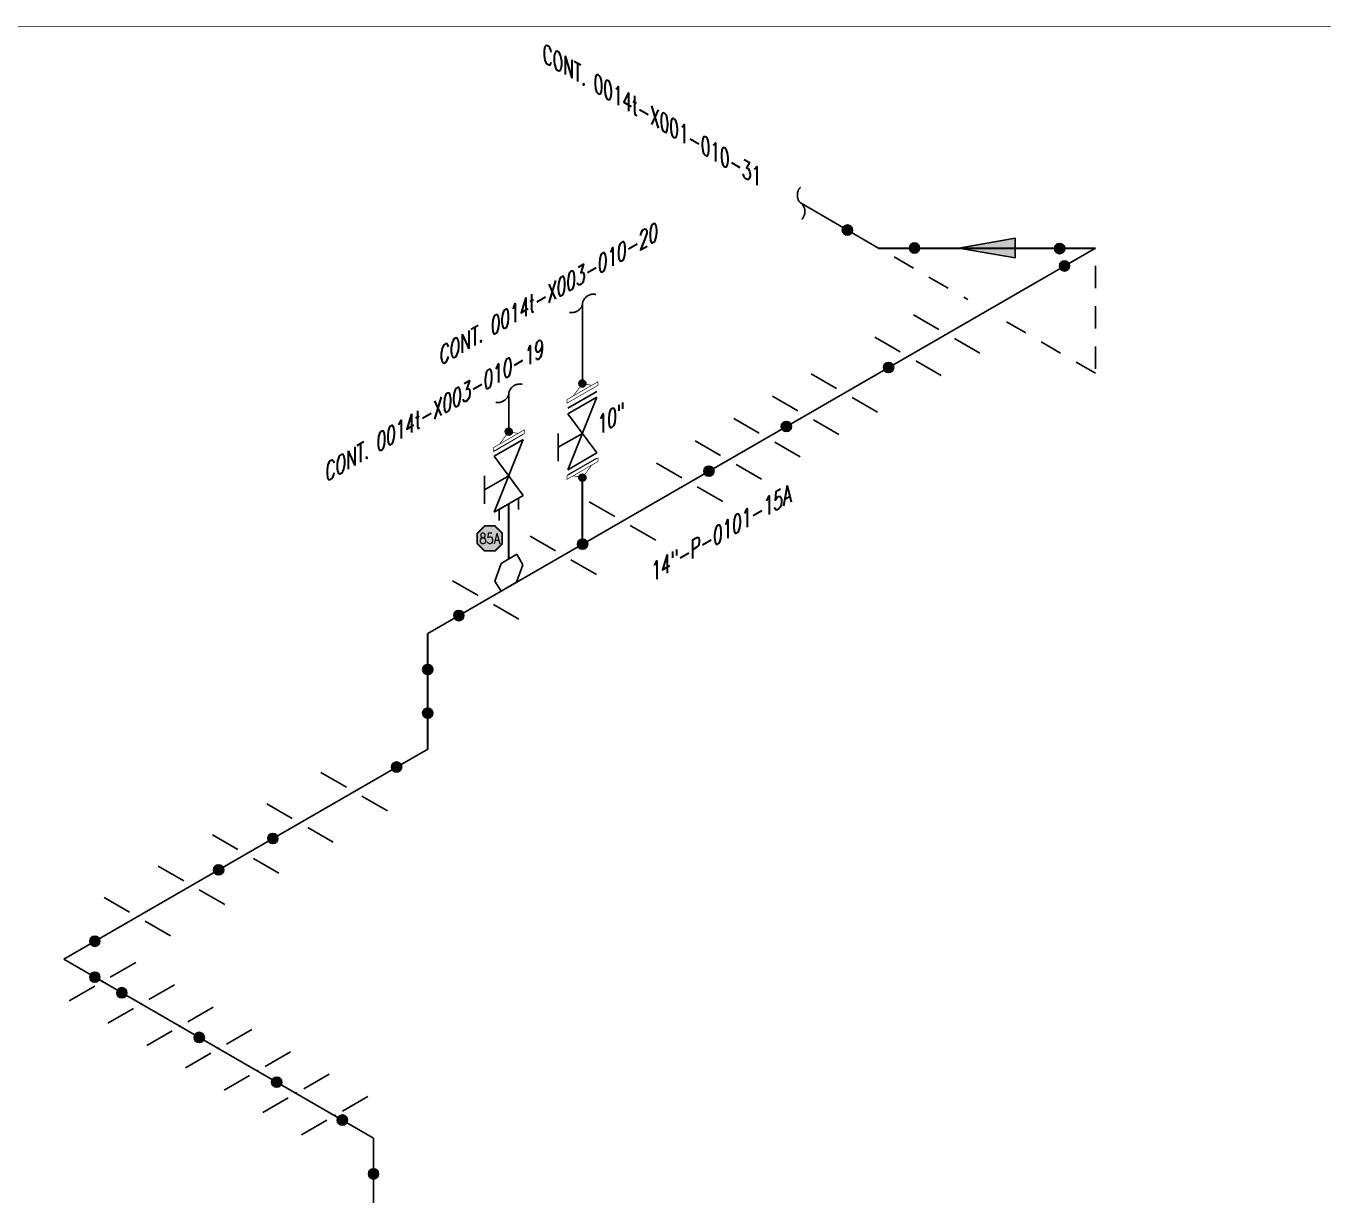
# Model space of a CAD drawing. Header units: inches. Extents: x 0 to 17.2, y 0 to 11.2.
# Drawn here: x 5.96 to 13.22, y 4.59 to 11.13 of the extents above; entities that cross this region are included whole.
import ezdxf
from ezdxf.enums import TextEntityAlignment as Align

# ---------------------------------------------------------------- set-up
doc = ezdxf.new("R2010")
doc.units = ezdxf.units.IN
doc.header["$MEASUREMENT"] = 0
doc.linetypes.add('HIDDEN2', pattern=[0.1875, 0.125, -0.0625])
for name, color, linetype in [('3', 1, 'Continuous'), ('BORDER', 3, 'Continuous'), ('COMP', 1, 'Continuous'), ('Continuation', 7, 'Continuous'), ('FITTINGS', 4, 'Continuous'), ('FLOW', 1, 'Continuous'), ('PART_PCML', 7, 'Continuous'), ('PIPE-ANNO', 150, 'HIDDEN2'), ('TEXT', 7, 'Continuous'), ('UNAS.PIPE', 251, 'Continuous'), ('WELD POINTS', 41, 'Continuous'), ('Welds', 7, 'Continuous')]:
    doc.layers.add(name, color=color, linetype=linetype)
doc.layers.add('PIPE', color=7, linetype='Continuous', lineweight=30)
doc.styles.add('PART_Standard', font='romans', dxfattribs={"width": 0.8, "height": 0.09})
doc.styles.add('SIMPLEX', font='ROMANS')

# ---------------------------------------------------------------- blocks, each defined once
blk = doc.blocks.new('Border')
at = {"layer": 'BORDER', "const_width": 0.005}
blk.add_lwpolyline([(0.25, 0.25), (17.25, 0.25), (17.25, 11.25), (0.25, 11.25)], close=True, dxfattribs=at)
blk = doc.blocks.new('2_WELD_SINGLE_00')
at = {"linetype": 'ByBlock', "lineweight": -2}
h = blk.add_hatch(color=0, dxfattribs=at)
edge = h.paths.add_edge_path()
edge.add_arc((0, 0), 0.0286, 0, 360)
at = {"color": 0, "linetype": 'ByBlock', "lineweight": -2}
blk.add_circle((0, 0), 0.0286, dxfattribs=at)
blk = doc.blocks.new('*U61')
at = {"layer": 'WELD POINTS'}
for p, rotation in [((0.174, 0.1004), 209.9999999999978), ((0.174, -0.1004), 59.99999999999972)]:
    blk.add_blockref('2_WELD_SINGLE_00', p, dxfattribs=dict(at, rotation=rotation))
blk = doc.blocks.new('*U62')
at = {"layer": 'WELD POINTS'}
for p, rotation in [((0, 0.2009), 269.9999999999999), ((-0.174, -0.1004), 300.0000000000019)]:
    blk.add_blockref('2_WELD_SINGLE_00', p, dxfattribs=dict(at, rotation=rotation))
blk = doc.blocks.new('4_SUPPORT_I-BEAM_30')
at = {"color": 0, "linetype": 'ByBlock', "lineweight": -2}
for p, q in [((-0.0435, 0.0251), (-0.1857, 0.1072)), ((0.1857, -0.1072), (0.0435, -0.0251))]:
    blk.add_line(p, q, dxfattribs=at)
blk = doc.blocks.new('*U63')
at = {"layer": 'WELD POINTS', "rotation": 210}
blk.add_blockref('2_WELD_SINGLE_00', (0.174, 0.1004), dxfattribs=at)
at = {"layer": 'WELD POINTS'}
blk.add_blockref('2_WELD_SINGLE_00', (0, -0.2009), dxfattribs=at)
blk = doc.blocks.new('*U64')
at = {"layer": 'WELD POINTS'}
for p, rotation in [((-0.2009, -0.0033), 270.9480868857738), ((-0.174, -0.1004), 29.99999999999977)]:
    blk.add_blockref('2_WELD_SINGLE_00', p, dxfattribs=dict(at, rotation=rotation))
blk = doc.blocks.new('*U65')
at = {"layer": 'WELD POINTS'}
for p, rotation in [((-0.174, 0.1004), 329.9999999999994), ((0.2009, 0), 89.99999999999993)]:
    blk.add_blockref('2_WELD_SINGLE_00', p, dxfattribs=dict(at, rotation=rotation))
blk = doc.blocks.new('1_BREAK-PIPE_PIPE_00')
at = {"color": 0, "linetype": 'ByBlock', "lineweight": -2}
for centre, major_axis in [((-0.03, 0.092), (0, -0.101)), ((0.03, -0.092), (0, 0.101))]:
    blk.add_ellipse(centre, major_axis=major_axis, ratio=0.711978, start_param=0.427466, end_param=3.141593, dxfattribs=at)
blk = doc.blocks.new('1_Tilde_00')
at = {"layer": 'PIPE-ANNO', "xscale": -0.5000000000000001, "yscale": 0.5, "zscale": 0.5}
blk.add_blockref('1_BREAK-PIPE_PIPE_00', (0, 0), dxfattribs=at)
blk = doc.blocks.new('1_Text_30')
at = {"layer": 'TEXT', "style": 'PART_Standard', "oblique": 30, "width": 0.8}
blk.add_attdef('TEXT', (0, 0), '', height=0.09, rotation=30, dxfattribs=at)
blk = doc.blocks.new('1_Cont_330')
at = {"layer": 'Continuation', "style": 'PART_Standard', "oblique": 330, "width": 0.8}
blk.add_attdef('CONT.', (0, 0), '', height=0.09, rotation=330, dxfattribs=at)
blk = doc.blocks.new('2_ELBOW_WELD_30')
at = {"linetype": 'ByBlock', "lineweight": -2}
h = blk.add_hatch(color=0, dxfattribs=at)
edge = h.paths.add_edge_path()
edge.add_arc((0.174, 0.1004), 0.0286, 0, 360)
h = blk.add_hatch(color=0, dxfattribs=at)
edge = h.paths.add_edge_path()
edge.add_arc((0, -0.2009), 0.0286, 0, 360)
at = {"color": 0, "linetype": 'ByBlock', "lineweight": -2}
for centre in [(0.174, 0.1004), (0, -0.2009)]:
    blk.add_circle(centre, 0.0286, dxfattribs=at)
blk = doc.blocks.new('*U55')
blk.add_wipeout([(0.0433, 0.0257), (0.0775, 0.124), (0.0433, 0.1817), (-0.0451, 0.1293), (-0.0793, 0.0309), (-0.0433, -0.0257)])
at = {"layer": 'FITTINGS', "linetype": 'Continuous'}
for p, q in [((-0.0451, 0.1293), (0.0433, 0.1817)), ((0.0775, 0.124), (0.0433, 0.1817)), ((-0.0793, 0.0309), (-0.0451, 0.1293)), ((0.0433, 0.0257), (0.0775, 0.124)), ((-0.0793, 0.0309), (-0.0433, -0.0257)), ((-0.0433, -0.0257), (0.0433, 0.0257))]:
    blk.add_line(p, q, dxfattribs=at)
blk = doc.blocks.new('1_ARROW_FLOW_00')
at = {"linetype": 'ByBlock', "lineweight": -2}
blk.add_hatch(color=0, dxfattribs=at).paths.add_polyline_path([(0.1572, 0), (-0.1572, 0.0553), (-0.1572, -0.0553)])
at = {"color": 0, "linetype": 'ByBlock', "lineweight": -2}
for p, q in [((0.1572, 0), (-0.1572, 0.0553)), ((-0.1572, 0.0553), (-0.1572, -0.0553)), ((-0.1572, -0.0553), (0.1572, 0))]:
    blk.add_line(p, q, dxfattribs=at)
blk = doc.blocks.new('Socket_30')
at = {"color": 0, "linetype": 'ByBlock', "lineweight": -2}
for p, q in [((0, 0.0313), (0.0271, 0.0469)), ((0, 0.0313), (0, -0.0313)), ((0, -0.0313), (0.0271, -0.0156))]:
    blk.add_line(p, q, dxfattribs=at)
blk = doc.blocks.new('PART_PCML')
blk.add_hatch(color=0).paths.add_polyline_path([(-0.0699, -0.029), (-0.029, -0.0699), (0.029, -0.0699), (0.0699, -0.029), (0.0699, 0.029), (0.029, 0.0699), (-0.029, 0.0699), (-0.0699, 0.029)])
at = {"color": 7, "const_width": 0.009}
blk.add_lwpolyline([(-0.0699, 0.029), (-0.029, 0.0699), (0.029, 0.0699), (0.0699, 0.029), (0.0699, -0.029), (0.029, -0.0699), (-0.029, -0.0699), (-0.0699, -0.029), (-0.0699, 0.029), (-0.029, 0.0699)], dxfattribs=at)
at = {"color": 18, "true_color": 0x000000}
blk.add_lwpolyline([(-0.029, 0.0699), (-0.0699, 0.029), (-0.0699, -0.029), (-0.029, -0.0699), (0.029, -0.0699), (0.0699, -0.029), (0.0699, 0.029), (0.029, 0.0699)], close=True, dxfattribs=at)
at = {"color": 7, "true_color": 0xffffff, "style": 'SIMPLEX', "width": 0.8, "flags": 1}
for tag, p in [('CIRCUIT', (-0.0939, 0.0889)), ('DM', (-0.0527, -0.1332)), ('TYPE', (-0.0749, -0.2043))]:
    blk.add_attdef(tag, p, '', height=0.0586, dxfattribs=at)
at = {"color": 7, "true_color": 0xffffff, "style": 'SIMPLEX', "width": 0.8}
blk.add_attdef('DMDISP', text='', height=0.0586, dxfattribs=at).set_placement((0, 0), align=Align.MIDDLE_CENTER)
blk = doc.blocks.new('AM9A04')
at = {"linetype": 'Continuous', "const_width": 0.01}
blk.add_lwpolyline([(0, -0.289), (0, 0.289), (-0.05, 0.318), (-0.05, -0.26)], close=True, dxfattribs=at)
at = {"const_width": 0.01}
blk.add_lwpolyline([(-0.05, -0.144), (-0.15, 0.087), (-0.05, 0.202)], dxfattribs=at)
blk = doc.blocks.new('1_Tilde_30')
at = {"layer": 'PIPE-ANNO', "xscale": -0.5000000000000001, "yscale": 0.5000000000000001, "zscale": 0.5000000000000001, "rotation": 114.4010914305396}
blk.add_blockref('1_BREAK-PIPE_PIPE_00', (0, 0), dxfattribs=at)
blk = doc.blocks.new('1_Cont_30')
at = {"layer": 'Continuation', "style": 'PART_Standard', "oblique": 30, "width": 0.8}
blk.add_attdef('CONT', (0, 0), '', height=0.09, rotation=30, dxfattribs=at)
blk = doc.blocks.new('3_VALVE_FLANGE_GATE_30')
at = {"color": 0, "linetype": 'ByBlock', "lineweight": -2}
blk.add_wipeout([(-0.1624, -0.1875), (-0.1353, -0.1719), (0, 0), (0.1353, -0.0156), (0.1624, 0), (0.1624, 0.1875), (0.1353, 0.1719), (0, 0), (-0.1353, 0.0156), (-0.1624, 0)], dxfattribs=at)
for p, q in [((0.1353, 0.1719), (-0.1353, -0.1719)), ((0.0677, 0.1953), (-0.0677, 0.1172)), ((0, 0), (0, 0.1563)), ((0.1353, 0.1719), (0.1353, -0.0156)), ((0.1624, 0.1875), (0.1624, 0)), ((-0.1624, 0), (-0.1624, -0.1875)), ((-0.1353, 0.0156), (-0.1353, -0.1719)), ((0.1353, -0.0156), (-0.1353, 0.0156))]:
    blk.add_line(p, q, dxfattribs=at)
blk = doc.blocks.new('A09')
at = {"layer": 'Welds'}
h = blk.add_hatch(color=256, dxfattribs=at)
h.dxf.hatch_style = 1
h.paths.add_polyline_path([(-0.03, 0, 1), (0.03, 0, 1)])
blk.add_circle((0, 0), 0.03, dxfattribs=at)
blk = doc.blocks.new('*U27')
blk.add_wipeout([(0.052, -0.03), (0.0173, -0.07), (0.0173, -0.1101), (0, -0.1001), (0, 0.1001), (0.0173, 0.0901), (0.0173, 0.05)]).dxf.layer = 'COMP'
at = {"layer": '3', "xscale": 0.65, "yscale": 0.65, "zscale": 0.65}
blk.add_blockref('A09', (0.052, -0.03), dxfattribs=at)
at = {"layer": 'COMP', "xscale": 0.3466300616258731, "yscale": 0.3466300616258731, "zscale": 0.3466300616258731, "rotation": 180}
blk.add_blockref('AM9A04', (0, 0), dxfattribs=at)

msp = doc.modelspace()

# ---------------------------------------------------------------- linework, layer by layer
for p, q in [((10.7315, 9.8856), (10.5575, 9.9861)), ((8.2105, 7.7295), (11.945, 9.8856)), ((6.1753, 5.9082), (8.2105, 7.0832)), ((7.9073, 4.9082), (6.1753, 5.9082)), ((7.9073, 2.3891), (7.9073, 4.9082))]:
    msp.add_line(p, q)
at = {"layer": 'FITTINGS', "linetype": 'ByBlock', "lineweight": -2}
for p, q in [((8.5827, 8.7518), (8.7451, 8.8455)), ((8.5286, 8.6111), (8.5286, 8.4549))]:
    msp.add_line(p, q, dxfattribs=at)
at = {"layer": 'PIPE'}
for p, q in [((10.7315, 9.8856), (11.945, 9.8856)), ((8.6639, 7.9913), (8.6639, 8.6111)), ((8.2105, 7.0832), (8.2105, 7.7295))]:
    msp.add_line(p, q, dxfattribs=at)
for p in [(6.3918, 5.7832), (6.6083, 5.6582), (6.8248, 5.5332), (7.0413, 5.4082), (7.2578, 5.2832), (7.4743, 5.1582), (7.6908, 5.0332)]:
    msp.add_point(p, dxfattribs=at)
at = {"layer": 'PIPE-ANNO'}
for p, q in [((10.8181, 9.8356), (11.23, 9.5978)), ((11.945, 9.7856), (11.945, 9.185)), ((11.4465, 9.4728), (11.945, 9.185))]:
    msp.add_line(p, q, dxfattribs=at)
at = {"layer": 'UNAS.PIPE'}
for p, q in [((10.5575, 9.9861), (10.2984, 10.1356)), ((9.0758, 9.1277), (9.0758, 9.5757))]:
    msp.add_line(p, q, dxfattribs=at)

# ---------------------------------------------------------------- block references
msp.add_blockref('1_Tilde_00', (10.2984, 10.1356))
msp.add_blockref('1_Cont_30', (8.278, 9.2268)).add_auto_attribs({'CONT': 'CONT. 0014t-X003-010-20'})
at = {"rotation": 187.2979848705452}
for p in [(9.0762, 9.5758), (8.6643, 9.0732)]:
    msp.add_blockref('1_Tilde_30', p, dxfattribs=at)
at = {"layer": 'BORDER'}
msp.add_blockref('Border', (-0.125, -0.125), dxfattribs=at)
at = {"layer": 'Continuation'}
msp.add_blockref('1_Cont_330', (8.8529, 10.9286), dxfattribs=at).add_auto_attribs({'CONT.': 'CONT. 0014t-X001-010-31'})
at = {"layer": 'FITTINGS'}
for p in [(11.1124, 9.4049), (10.8959, 9.2799), (10.5406, 9.0748), (10.3241, 8.9498), (10.1076, 8.8248), (9.8911, 8.6998), (9.6746, 8.5748), (9.2997, 8.3583), (8.9682, 8.167), (8.5352, 7.917), (7.7991, 6.8457), (7.496, 6.6707), (7.1929, 6.4957), (6.8898, 6.3207), (6.5867, 6.1457)]:
    msp.add_blockref('4_SUPPORT_I-BEAM_30', p, dxfattribs=at)
at = {"layer": 'FITTINGS', "xscale": -1}
for p in [(6.3918, 5.7832), (6.6083, 5.6582), (6.8248, 5.5332), (7.0413, 5.4082), (7.2578, 5.2832), (7.4743, 5.1582), (7.6908, 5.0332)]:
    msp.add_blockref('4_SUPPORT_I-BEAM_30', p, dxfattribs=at)
at = {"layer": 'FLOW', "xscale": -1}
msp.add_blockref('1_ARROW_FLOW_00', (11.3382, 9.8856), dxfattribs=at)
at = {"layer": 'TEXT'}
msp.add_blockref('1_Text_30', (9.4619, 8.0161), dxfattribs=at).add_auto_attribs({'TEXT': '14"-P-0101-15A'})
at = {"layer": 'WELD POINTS'}
for name, p in [('*U65', (10.7315, 9.8856)), ('*U64', (11.945, 9.8856)), ('2_WELD_SINGLE_00', (10.7876, 9.2174)), ('2_WELD_SINGLE_00', (10.2159, 8.8873)), ('2_WELD_SINGLE_00', (9.7828, 8.6373)), ('2_WELD_SINGLE_00', (9.0765, 8.2295)), ('*U63', (8.2105, 7.7295)), ('*U62', (8.2105, 7.0832)), ('2_WELD_SINGLE_00', (7.3444, 6.5832)), ('2_WELD_SINGLE_00', (7.0413, 6.4082)), ('*U61', (6.1753, 5.9082)), ('2_WELD_SINGLE_00', (6.5001, 5.7207)), ('2_WELD_SINGLE_00', (6.9331, 5.4707)), ('2_WELD_SINGLE_00', (7.3661, 5.2207))]:
    msp.add_blockref(name, p, dxfattribs=at)
at = {"layer": 'WELD POINTS', "xscale": -1}
msp.add_blockref('2_ELBOW_WELD_30', (7.9073, 4.9082), dxfattribs=at)

# ---------------------------------------------------------------- next in the draw order: block references
at = {"layer": 'PIPE', "rotation": 359.3295536504891}
msp.add_blockref('*U55', (8.6639, 7.9913), dxfattribs=at)

# ---------------------------------------------------------------- next in the draw order: wipeouts: each hides what was drawn before it
at = {"linetype": 'ByBlock', "lineweight": -2}
msp.add_wipeout([(8.7451, 8.8143), (8.6639, 8.6111), (8.7451, 8.5018), (8.5827, 8.408), (8.6639, 8.6111), (8.5827, 8.7205)], dxfattribs=at).dxf.layer = 'FITTINGS'

# ---------------------------------------------------------------- next in the draw order: linework, layer by layer
at = {"layer": 'FITTINGS', "linetype": 'ByBlock', "lineweight": -2}
for p, q in [((8.5827, 8.7205), (8.7451, 8.8143)), ((8.5827, 8.408), (8.7451, 8.8143)), ((8.7451, 8.5018), (8.5827, 8.7205)), ((8.6639, 8.6111), (8.5286, 8.533)), ((8.5827, 8.408), (8.7451, 8.5018))]:
    msp.add_line(p, q, dxfattribs=at)
at = {"layer": 'UNAS.PIPE'}
msp.add_line((8.6639, 8.8231), (8.6639, 9.0731), dxfattribs=at)

# ---------------------------------------------------------------- next in the draw order: block references
at = {"layer": 'FITTINGS', "linetype": 'ByBlock', "lineweight": -2, "xscale": -2, "yscale": 2, "zscale": 2, "rotation": 120}
msp.add_blockref('Socket_30', (8.6639, 8.4549), dxfattribs=at)
at = {"layer": 'PART_PCML', "color": 13}
msp.add_blockref('PART_PCML', (8.5575, 8.2612), dxfattribs=at).add_auto_attribs({'DMDISP': '85A'})

# ---------------------------------------------------------------- next in the draw order: wipeouts: each hides what was drawn before it
msp.add_wipeout([(8.6639, 8.8587), (8.7159, 8.8487), (8.7506, 8.8687), (8.7506, 8.8487), (8.5772, 8.7486), (8.5772, 8.7686), (8.6119, 8.7886)]).dxf.layer = 'COMP'

# ---------------------------------------------------------------- next in the draw order: hatches: boundary and pattern name
at = {"layer": 'UNAS.PIPE'}
h = msp.add_hatch(color=256, dxfattribs=at)
h.dxf.hatch_style = 1
h.paths.add_polyline_path([(8.6737, 8.8418, 1), (8.6542, 8.8756, 1)])

# ---------------------------------------------------------------- next in the draw order: linework, layer by layer
msp.add_circle((8.6639, 8.8587), 0.0195, dxfattribs=at)

# ---------------------------------------------------------------- next in the draw order: block references
msp.add_blockref('1_Cont_30', (7.6394, 8.5757)).add_auto_attribs({'CONT': 'CONT. 0014t-X003-010-19'})
at = {"layer": 'UNAS.PIPE', "xscale": 0.3466300616258731, "yscale": 0.3466300616258731, "zscale": 0.3466300616258731, "rotation": 300.0000000000002}
msp.add_blockref('AM9A04', (8.6639, 8.7986), dxfattribs=at)

# ---------------------------------------------------------------- next in the draw order: block references
at = {"layer": 'FITTINGS', "yscale": -1, "rotation": 299.9999999999999}
msp.add_blockref('3_VALVE_FLANGE_GATE_30', (9.0758, 8.849), dxfattribs=at)

# ---------------------------------------------------------------- next in the draw order: hatches: boundary and pattern name
at = {"layer": 'UNAS.PIPE'}
h = msp.add_hatch(color=256, dxfattribs=at)
h.dxf.hatch_style = 1
h.paths.add_polyline_path([(9.0855, 9.1109, 1), (9.066, 9.1446, 1)])

# ---------------------------------------------------------------- next in the draw order: linework, layer by layer
msp.add_circle((9.0758, 9.1277), 0.0195, dxfattribs=at)

# ---------------------------------------------------------------- next in the draw order: block references
at = {"layer": 'COMP', "ltscale": 0.65, "rotation": 300.0000000000001}
msp.add_blockref('*U27', (9.0758, 8.6615), dxfattribs=at)
at = {"layer": 'TEXT'}
msp.add_blockref('1_Text_30', (9.1616, 8.8369), dxfattribs=at).add_auto_attribs({'TEXT': '10"'})
at = {"layer": 'UNAS.PIPE', "xscale": 0.3466300616258731, "yscale": 0.3466300616258731, "zscale": 0.3466300616258731, "rotation": 300.0000000000002}
msp.add_blockref('AM9A04', (9.0758, 9.0677), dxfattribs=at)

# ---------------------------------------------------------------- next in the draw order: linework, layer by layer
at = {"layer": 'PIPE'}
msp.add_line((9.0758, 8.2291), (9.0758, 8.6014), dxfattribs=at)

doc.saveas('drawing.dxf')
